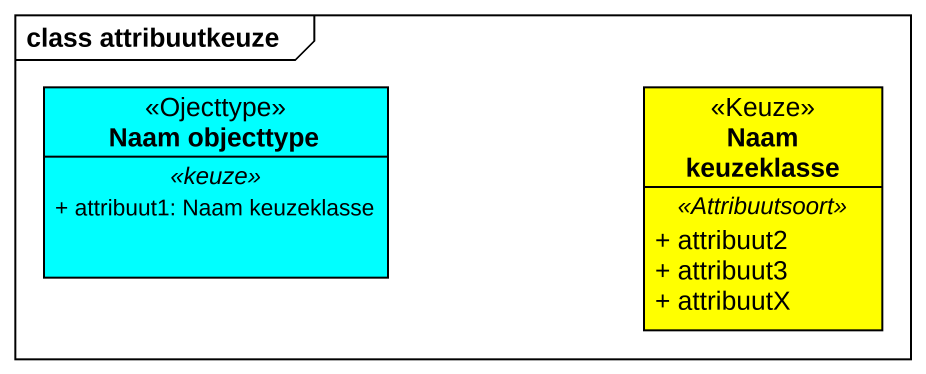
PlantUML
@startuml
mainframe class attribuutkeuze
hide circle
hide empty members
skinparam classAttributeIconSize 0
class "Naam objecttype" as Naam_objecttype <<Ojecttype>> #00FFFF {
  .. <<keuze>> ..
  + attribuut1: Naam keuzeklasse
}
class "Naam keuzeklasse" as Naam_keuzeklasse <<Keuze>> #FFFF00 {
  .. <<Attribuutsoort>> ..
  + attribuut2
  + attribuut3
  + attribuutX
}
@enduml
